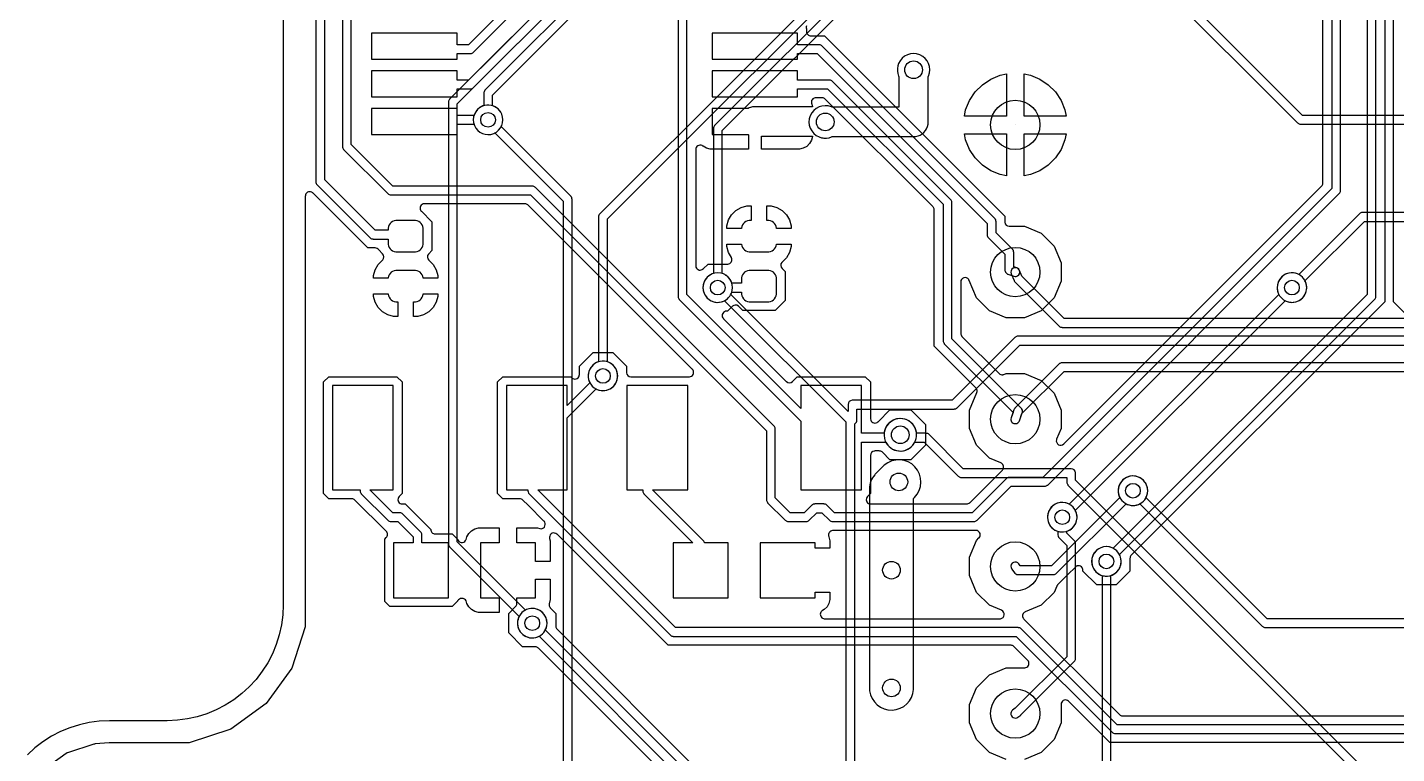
# Model space of a CAD drawing. Header units: inches. Extents: x 0 to 2.56, y 0 to 2.2.
# Drawn here: x 0.023 to 0.953, y 0.745 to 1.239 of the extents above; entities that cross this region are included whole.
import ezdxf

# ---------------------------------------------------------------- set-up
doc = ezdxf.new("R2010")
doc.units = ezdxf.units.IN

msp = doc.modelspace()

# ---------------------------------------------------------------- linework, layer by layer
at = {"layer": '16_copper_3V3'}
for points in [[(0.489, 1.35124), (0.33388, 1.19612), (0.33368, 1.19585), (0.33346, 1.1956, 0.087651), (0.33307, 1.19463), (0.33305, 1.19434), (0.333, 1.194), (0.333, 1.18554), (0.33216, 1.18527, 1), (0.33984, 1.16673), (0.34062, 1.16713), (0.387, 1.12076), (0.387, 0.246)], [(0.393, 0.24724), (0.393, 1.122), (0.39295, 1.12233), (0.39293, 1.12267, 0.087654), (0.39252, 1.12363), (0.39233, 1.12385), (0.39212, 1.12412), (0.34487, 1.17138), (0.34527, 1.17216, 0.414214), (0.33984, 1.18527), (0.339, 1.18554), (0.339, 1.19276), (0.49412, 1.34788)]]:
    msp.add_lwpolyline(points, format="xyb", dxfattribs=at)
at = {"layer": '16_copper_5V'}
for points in [[(1.002, 1.179), (0.88924, 1.179), (0.69854, 1.3697), (0.69686, 1.37372), (0.69685, 1.37374), (0.69684, 1.37377, 0.458572), (0.69249, 1.3751), (0.69206, 1.37473), (0.69188, 1.37458, 0.002054), (0.69186, 1.37457), (0.68782, 1.37006), (0.48988, 1.17212), (0.48968, 1.17185), (0.48946, 1.1716, 0.087651), (0.48907, 1.17063), (0.48905, 1.17034), (0.489, 1.17), (0.489, 1.07154), (0.48816, 1.07127, 1), (0.49584, 1.05273), (0.49662, 1.05313), (0.579, 0.97076), (0.579, 0.70554)], [(1.09076, 1.029), (0.696, 1.029), (0.69567, 1.02895), (0.69533, 1.02893, 0.087654), (0.69437, 1.02852), (0.69415, 1.02833), (0.69388, 1.02812), (0.65126, 0.9855), (0.5835, 0.9855), (0.58328, 0.98547, 0.392588), (0.5805, 0.9825), (0.5805, 0.97774), (0.50087, 1.05738), (0.50127, 1.05816, 0.414214), (0.49584, 1.07127), (0.495, 1.07154), (0.495, 1.16876), (0.69212, 1.36588)], [(0.69388, 1.36588), (0.88588, 1.17388), (0.88615, 1.17368), (0.8864, 1.17346, 0.087651), (0.88737, 1.17307), (0.88766, 1.17305), (0.888, 1.173), (1.00087, 1.173)], [(0.585, 0.70554), (0.585, 0.96942), (0.58513, 0.96948), (0.5853, 0.96963, 0.234921), (0.5865, 0.972), (0.5865, 0.9795), (0.6525, 0.9795), (0.65283, 0.97955), (0.65317, 0.97957, 0.087654), (0.65413, 0.97998), (0.65435, 0.98017), (0.65462, 0.98038), (0.69724, 1.023), (1.092, 1.023)]]:
    msp.add_lwpolyline(points, format="xyb", dxfattribs=at)
at = {"layer": '16_copper_GND'}
for points in [[(0.56758, 1.16385), (0.56922, 1.16438), (0.5696, 1.16457), (0.625, 1.16457), (0.62577, 1.16464), (0.62655, 1.16469, 0.325016), (0.63487, 1.17299), (0.635, 1.17456, 0.00044), (0.635, 1.17457), (0.635, 1.2054), (0.63519, 1.20578, 1), (0.61481, 1.21422), (0.61427, 1.21258, 0.158384), (0.61481, 1.20578), (0.615, 1.2054), (0.615, 1.18457), (0.5696, 1.18457), (0.56922, 1.18477, 1), (0.56078, 1.16438), (0.56242, 1.16385, 0.078702), (0.56587, 1.16357)], [(0.62561, 0.91939, 0.966963), (0.60513, 0.94129), (0.60439, 0.94061), (0.59939, 0.93561), (0.59901, 0.93517), (0.5986, 0.93475, 0.172152), (0.59501, 0.92539), (0.595, 0.92525), (0.59501, 0.92517), (0.595, 0.925), (0.595, 0.79), (0.59512, 0.78808, 0.906837), (0.62497, 0.78899), (0.625, 0.79), (0.625, 0.91879)]]:
    msp.add_lwpolyline(points, format="xyb", close=True, dxfattribs=at)
at = {"layer": '16_copper_PC0'}
msp.add_lwpolyline([(1.01876, 1.041), (0.72724, 1.041), (0.69854, 1.0697), (0.69686, 1.07372), (0.69642, 1.07445, 0.866036), (0.69133, 1.07141), (0.69323, 1.06684), (0.69332, 1.0667), (0.69338, 1.06653, 0.06891), (0.69388, 1.06588), (0.72388, 1.03588), (0.72415, 1.03568), (0.7244, 1.03546, 0.087651), (0.72537, 1.03507), (0.72566, 1.03505), (0.726, 1.035), (1.02, 1.035)], format="xyb", dxfattribs=at)
at = {"layer": '16_copper_PC1'}
msp.add_lwpolyline([(1.13876, 1.011), (0.726, 1.011), (0.72567, 1.01095), (0.72533, 1.01093, 0.087654), (0.72437, 1.01052), (0.72415, 1.01033), (0.72388, 1.01012), (0.69388, 0.98012), (0.69372, 0.97991), (0.69355, 0.97972, 0.068914), (0.69317, 0.97899), (0.69126, 0.97356), (0.6911, 0.97271, 0.458574), (0.69439, 0.96958), (0.69522, 0.96978, 0.215357), (0.69693, 0.97157), (0.69861, 0.97636), (0.72724, 1.005), (1.14, 1.005)], format="xyb", dxfattribs=at)
at = {"layer": '16_copper_PC2'}
msp.add_lwpolyline([(1.01876, 0.837), (0.86524, 0.837), (0.78287, 0.91938), (0.78327, 0.92016, 1), (0.76473, 0.92784), (0.76425, 0.92634, 0.612801), (0.77784, 0.91473), (0.77862, 0.91513), (0.86188, 0.83188), (0.86215, 0.83168), (0.8624, 0.83146, 0.087651), (0.86337, 0.83107), (0.86366, 0.83105), (0.864, 0.831), (1.02, 0.831)], format="xyb", dxfattribs=at)
at = {"layer": '16_copper_PC3'}
msp.add_lwpolyline([(0.99476, 1.113), (0.93, 1.113), (0.92967, 1.11295), (0.92933, 1.11293, 0.087654), (0.92837, 1.11252), (0.92815, 1.11233), (0.92788, 1.11212), (0.88662, 1.07087), (0.88584, 1.07127, 1), (0.87816, 1.05273), (0.87966, 1.05225, 0.078701), (0.88279, 1.052), (0.88434, 1.05225, 0.461008), (0.89127, 1.06584), (0.89087, 1.06662), (0.93124, 1.107), (0.996, 1.107)], format="xyb", dxfattribs=at)
msp.add_lwpolyline([(0.69518, 0.76977), (0.6959, 0.77017), (0.69781, 0.7716, 0.03483), (0.69812, 0.77188), (0.73412, 0.80788), (0.73432, 0.80815), (0.73454, 0.8084, 0.087651), (0.73493, 0.80937), (0.73495, 0.80966), (0.735, 0.81), (0.735, 0.888), (0.73495, 0.88833), (0.73493, 0.88867, 0.087654), (0.73452, 0.88963), (0.73433, 0.88985), (0.73412, 0.89012), (0.729, 0.89524), (0.729, 0.89646), (0.72984, 0.89673), (0.73124, 0.89745, 1), (0.72076, 0.91455), (0.71949, 0.91363, 0.560027), (0.72216, 0.89673), (0.723, 0.89646), (0.723, 0.894, 0.14431), (0.72348, 0.89237), (0.72367, 0.89215), (0.72388, 0.89188), (0.729, 0.88676), (0.729, 0.81124), (0.69403, 0.77627), (0.69229, 0.77496), (0.69168, 0.77435, 0.645601), (0.69435, 0.76957)], format="xyb", close=True, dxfattribs=at)
at = {"layer": '16_copper_PC4_SDA'}
msp.add_lwpolyline([(0.69522, 0.66978, 0.215357), (0.69693, 0.67157), (0.69861, 0.67636), (0.75812, 0.73588), (0.75832, 0.73615), (0.75854, 0.7364, 0.087651), (0.75893, 0.73737), (0.75895, 0.73766), (0.759, 0.738), (0.759, 0.86646), (0.75984, 0.86673, 1), (0.75216, 0.88527), (0.75076, 0.88455, 0.6128), (0.75216, 0.86673), (0.753, 0.86646), (0.753, 0.73924), (0.69388, 0.68012), (0.69372, 0.67991), (0.69355, 0.67972, 0.068914), (0.69317, 0.67899), (0.69126, 0.67356), (0.6911, 0.67271, 0.458574), (0.69439, 0.66958)], format="xyb", close=True, dxfattribs=at)
at = {"layer": '16_copper_PC5_SCL'}
msp.add_lwpolyline([(0.393, 1.27324), (0.30988, 1.19012), (0.30968, 1.18985), (0.30946, 1.1896, 0.087651), (0.30907, 1.18863), (0.30905, 1.18834), (0.309, 1.188), (0.309, 0.888), (0.30905, 0.88767), (0.30907, 0.88733, 0.087654), (0.30948, 0.88637), (0.30967, 0.88615), (0.30988, 0.88588), (0.35713, 0.83862), (0.35673, 0.83784, 0.560029), (0.36679, 0.824), (0.36834, 0.82425, 1), (0.36366, 0.84375), (0.36216, 0.84327), (0.36138, 0.84287), (0.315, 0.88924), (0.315, 1.18676), (0.39812, 1.26988)], format="xyb", dxfattribs=at)
at = {"layer": '16_copper_PD0_RX'}
msp.add_lwpolyline([(0.98524, 0.681), (0.735, 0.93124), (0.735, 0.93596), (0.73497, 0.93619, 0.392588), (0.732, 0.93896), (0.65874, 0.93896), (0.63558, 0.96212), (0.63531, 0.96232), (0.63506, 0.96254, 0.087651), (0.63409, 0.96293), (0.6338, 0.96295), (0.63346, 0.963), (0.62698, 0.963), (0.62673, 0.96458, 1), (0.60527, 0.95942), (0.60581, 0.95778, 0.612801), (0.62541, 0.95623), (0.6258, 0.957), (0.63222, 0.957), (0.65537, 0.93384), (0.65564, 0.93364), (0.6559, 0.93343, 0.087651), (0.65686, 0.93303), (0.65715, 0.93301), (0.6575, 0.93296), (0.729, 0.93296), (0.729, 0.93), (0.72905, 0.92967), (0.72907, 0.92933, 0.087654), (0.72948, 0.92837), (0.72967, 0.92815), (0.72988, 0.92788), (0.98188, 0.67588)], format="xyb", dxfattribs=at)
at = {"layer": '16_copper_PD1_TX'}
msp.add_lwpolyline([(0.609, 1.30924), (0.41188, 1.11212), (0.41168, 1.11185), (0.41146, 1.1116, 0.087651), (0.41107, 1.11063), (0.41105, 1.11034), (0.411, 1.11), (0.411, 1.01154), (0.41016, 1.01127, 0.85408), (0.41479, 0.992), (0.41634, 0.99225, 0.726542), (0.41784, 1.01127), (0.417, 1.01154), (0.417, 1.10876), (0.61412, 1.30588)], format="xyb", dxfattribs=at)
at = {"layer": '1_copper_3V3'}
msp.add_lwpolyline([(0.219, 1.28876), (0.219, 1.134), (0.21905, 1.13367), (0.21907, 1.13333, 0.087654), (0.21948, 1.13237), (0.21967, 1.13215), (0.21988, 1.13188), (0.25588, 1.09588), (0.25615, 1.09568), (0.2564, 1.09546, 0.087651), (0.25737, 1.09507), (0.25766, 1.09505), (0.258, 1.095), (0.26819, 1.095), (0.26819, 1.09138), (0.26841, 1.09029), (0.26883, 1.08926), (0.26945, 1.08834), (0.27023, 1.08756), (0.27115, 1.08694), (0.27218, 1.08652), (0.27327, 1.0863), (0.28673, 1.0863), (0.28782, 1.08652), (0.28885, 1.08694), (0.28977, 1.08756), (0.29055, 1.08834), (0.29117, 1.08926), (0.29159, 1.09029), (0.29181, 1.09138), (0.29181, 1.10248), (0.29159, 1.10357), (0.29117, 1.10459), (0.29055, 1.10552), (0.28977, 1.1063), (0.28885, 1.10692), (0.28782, 1.10734), (0.28673, 1.10756), (0.27327, 1.10756), (0.27218, 1.10734), (0.27115, 1.10692), (0.27023, 1.1063), (0.26945, 1.10552), (0.26883, 1.10459), (0.26841, 1.10357), (0.26819, 1.10248), (0.26819, 1.101), (0.25924, 1.101), (0.225, 1.13524), (0.225, 1.29)], format="xyb", dxfattribs=at)
msp.add_lwpolyline([(0.31492, 1.173), (0.32646, 1.173), (0.32673, 1.17216, 1), (0.34527, 1.17984), (0.34455, 1.18124, 0.6128), (0.32673, 1.17984), (0.32646, 1.179), (0.31492, 1.179), (0.31492, 1.1837), (0.25685, 1.1837), (0.25685, 1.16598), (0.31492, 1.16598)], format="xyb", close=True, dxfattribs=at)
at = {"layer": '1_copper_5V'}
msp.add_lwpolyline([(0.49434, 1.05225, 0.240078), (0.50127, 1.05816), (0.50154, 1.059), (0.50819, 1.059), (0.50819, 1.05752), (0.50841, 1.05643), (0.50883, 1.05541), (0.50945, 1.05448), (0.51023, 1.0537), (0.51115, 1.05308), (0.51218, 1.05266), (0.51327, 1.05244), (0.52673, 1.05244), (0.52782, 1.05266), (0.52885, 1.05308), (0.52977, 1.0537), (0.53055, 1.05448), (0.53117, 1.05541), (0.53159, 1.05643), (0.53181, 1.05752), (0.53181, 1.06862), (0.53159, 1.06971), (0.53117, 1.07074), (0.53055, 1.07166), (0.52977, 1.07244), (0.52885, 1.07306), (0.52782, 1.07348), (0.52673, 1.0737), (0.51327, 1.0737), (0.51218, 1.07348), (0.51115, 1.07306), (0.51023, 1.07244), (0.50945, 1.07166), (0.50883, 1.07074), (0.50841, 1.06971), (0.50819, 1.06862), (0.50819, 1.065), (0.50154, 1.065), (0.50127, 1.06584, 1), (0.48273, 1.05816), (0.48345, 1.05676, 0.28203), (0.49279, 1.052)], format="xyb", close=True, dxfattribs=at)
at = {"layer": '1_copper_GND'}
for points in [[(0.55223, 1.23985, 0.098329), (0.55206, 1.2386), (0.55211, 1.23838, 0.029528), (0.55224, 1.23776), (0.55226, 1.23773), (0.55226, 1.236, 0.414214), (0.55526, 1.233), (0.56456, 1.233), (0.687, 1.11056), (0.687, 1.10666), (0.68703, 1.10644, 0.392588), (0.69, 1.10366), (0.70028, 1.10366), (0.71171, 1.09893), (0.72046, 1.09018), (0.72519, 1.07875), (0.72519, 1.06638), (0.72046, 1.05495), (0.71171, 1.0462), (0.70028, 1.04146), (0.68791, 1.04146), (0.67648, 1.0462), (0.66773, 1.05495), (0.66277, 1.06692), (0.66263, 1.06715), (0.66252, 1.0674, 0.747777), (0.657, 1.06577), (0.657, 1.03097), (0.65705, 1.03064), (0.65707, 1.03031, 0.087654), (0.65748, 1.02934), (0.65767, 1.02912), (0.65788, 1.02885), (0.68307, 1.00366), (0.68312, 1.00362), (0.68316, 1.00357, 0.218356), (0.68554, 1.0028), (0.68595, 1.00291), (0.68625, 1.00298), (0.68629, 1.003), (0.68634, 1.00301), (0.68791, 1.00366), (0.70028, 1.00366), (0.71171, 0.99893), (0.72046, 0.99018), (0.72519, 0.97875), (0.72519, 0.96638), (0.72216, 0.95905), (0.72209, 0.95878), (0.722, 0.95853, 0.747787), (0.72705, 0.95578), (0.90212, 1.13085), (0.90232, 1.13112), (0.90254, 1.13137, 0.087651), (0.90293, 1.13234), (0.90295, 1.13263), (0.903, 1.13297), (0.903, 1.74373)], [(0.945, 1.64713), (0.945, 1.05227), (0.77288, 0.88015), (0.77268, 0.87988), (0.77246, 0.87963, 0.087651), (0.77207, 0.87866), (0.77205, 0.87837), (0.772, 0.87803), (0.772, 0.86937), (0.76263, 0.86), (0.74937, 0.86), (0.74, 0.86937), (0.74, 0.87003, 0.027991), (0.73997, 0.87036), (0.73997, 0.87045), (0.73992, 0.87062), (0.73988, 0.87088, 0.01863), (0.73981, 0.87109), (0.73973, 0.87122), (0.73972, 0.87127), (0.73965, 0.87137), (0.73952, 0.87166, 0.018631), (0.73939, 0.87184), (0.73926, 0.87197), (0.73925, 0.87198), (0.73922, 0.87201), (0.73917, 0.87206), (0.73896, 0.8723, 0.237958), (0.73633, 0.87295), (0.73614, 0.87288), (0.73612, 0.87288), (0.73606, 0.87285), (0.73604, 0.87284), (0.73573, 0.87275, 0.018627), (0.73553, 0.87265), (0.7354, 0.87255), (0.73534, 0.87252), (0.73522, 0.87241), (0.73502, 0.87228, 0.015772), (0.73488, 0.87215), (0.72988, 0.86715), (0.72285, 0.86012), (0.72278, 0.86003), (0.7227, 0.85996), (0.7227, 0.85996, 0.01073), (0.72261, 0.85986), (0.72248, 0.85962), (0.72234, 0.85944, 0.026549), (0.7222, 0.85915), (0.72046, 0.85495), (0.71171, 0.8462), (0.70088, 0.84171), (0.70055, 0.84152), (0.70022, 0.84133, 0.383476), (0.69946, 0.83739), (0.69965, 0.83716), (0.69991, 0.83682), (0.76485, 0.77188), (0.76512, 0.77168), (0.76537, 0.77146, 0.087651), (0.76634, 0.77107), (0.76663, 0.77105), (0.76697, 0.771), (0.96103, 0.771)], [(0.68791, 0.74146), (0.67648, 0.7462), (0.66773, 0.75495), (0.663, 0.76638), (0.663, 0.77875), (0.66773, 0.79018), (0.67648, 0.79893), (0.68791, 0.80366), (0.70037, 0.80366), (0.70048, 0.80368), (0.70059, 0.80367, 0.54841), (0.70299, 0.80813), (0.70278, 0.8084), (0.70262, 0.80864, 0.015772), (0.70249, 0.80878), (0.69315, 0.81812), (0.69288, 0.81832), (0.69263, 0.81854, 0.087654), (0.69166, 0.81893), (0.69137, 0.81895), (0.69103, 0.819), (0.45827, 0.819), (0.38284, 0.89443), (0.38278, 0.89448), (0.38273, 0.89453, 0.645609), (0.37772, 0.89235), (0.37777, 0.89195), (0.37779, 0.89164, 0.006666), (0.37782, 0.89153), (0.37823, 0.89002), (0.37823, 0.876), (0.36823, 0.876), (0.36823, 0.8887), (0.35553, 0.8887), (0.35553, 0.8987), (0.36954, 0.8987), (0.37106, 0.89829, 0.663356), (0.37446, 0.90266), (0.37421, 0.90298), (0.37404, 0.90323, 0.009565), (0.37396, 0.90331), (0.36315, 0.91412), (0.36315, 0.91412), (0.35958, 0.91769), (0.35932, 0.91789), (0.35906, 0.91811, 0.087651), (0.35809, 0.9185), (0.3578, 0.91852), (0.35746, 0.91857), (0.3459, 0.91857), (0.34239, 0.92208), (0.34239, 0.99792), (0.3459, 1.00143), (0.39221, 1.00143), (0.39288, 1.00076, 0.572911), (0.39789, 1.00207), (0.39793, 1.00241), (0.39799, 1.0027, 0.015781), (0.398, 1.00289), (0.398, 1.00863), (0.40737, 1.018), (0.42063, 1.018), (0.43, 1.00863), (0.43, 1.00443), (0.43003, 1.00421, 0.392588), (0.433, 1.00143), (0.4726, 1.00143), (0.47271, 1.00145), (0.47282, 1.00144, 0.54841), (0.47521, 1.0059), (0.47501, 1.00617), (0.47485, 1.00642, 0.015772), (0.47472, 1.00655), (0.36315, 1.11812), (0.36288, 1.11832), (0.36263, 1.11854, 0.087651), (0.36166, 1.11893), (0.36137, 1.11895), (0.36103, 1.119), (0.2928, 1.119), (0.29269, 1.11898), (0.29257, 1.11899, 0.548396), (0.29018, 1.11453), (0.29039, 1.11426), (0.29055, 1.11402, 0.015772), (0.29068, 1.11388), (0.29781, 1.10674), (0.29781, 1.08711), (0.29565, 1.08495), (0.29551, 1.08477, 0.392527), (0.29565, 1.08071), (0.29869, 1.07767), (0.30075, 1.0741), (0.30181, 1.07013), (0.30181, 1.06839), (0.29181, 1.06839), (0.29181, 1.06862), (0.29159, 1.06971), (0.29117, 1.07074), (0.29055, 1.07166), (0.28977, 1.07244), (0.28885, 1.07306), (0.28782, 1.07348), (0.28673, 1.0737), (0.27327, 1.0737), (0.27218, 1.07348), (0.27115, 1.07306), (0.27023, 1.07244), (0.26945, 1.07166), (0.26883, 1.07074), (0.26841, 1.06971), (0.26819, 1.06862), (0.26819, 1.06839), (0.25819, 1.06839), (0.25819, 1.07013), (0.25925, 1.0741), (0.26131, 1.07767), (0.26435, 1.08071), (0.26449, 1.08089, 0.392527), (0.26435, 1.08495), (0.26174, 1.08757), (0.26171, 1.08763, 0.25468), (0.25919, 1.089), (0.25427, 1.089), (0.21915, 1.12412), (0.21915, 1.12412), (0.21697, 1.1263), (0.21688, 1.12637), (0.21681, 1.12645, 0.54841), (0.21196, 1.12499), (0.21192, 1.12465), (0.21186, 1.12437, 0.015781), (0.21185, 1.12418), (0.21185, 0.83161), (0.20267, 0.80337), (0.18522, 0.77935), (0.1612, 0.76189), (0.13296, 0.75272), (0.07874, 0.75272), (0.07863, 0.7527), (0.0785, 0.75271), (0.069, 0.75196), (0.0687, 0.75189), (0.06831, 0.75182), (0.05024, 0.74595), (0.05018, 0.74592), (0.05013, 0.74591), (0.04974, 0.74571), (0.04947, 0.74557, 0.006887), (0.0494, 0.74552), (0.03403, 0.73435)], [(0.47627, 0.711), (0.37015, 0.81712), (0.36988, 0.81732), (0.36963, 0.81754, 0.087651), (0.36866, 0.81793), (0.36837, 0.81795), (0.36803, 0.818), (0.35937, 0.818), (0.35, 0.82737), (0.35, 0.84063), (0.35465, 0.84528), (0.35485, 0.84554), (0.35507, 0.8458, 0.087651), (0.35546, 0.84677), (0.35548, 0.84706), (0.35553, 0.8474), (0.35553, 0.8513), (0.36823, 0.8513), (0.36823, 0.864), (0.37823, 0.864), (0.37823, 0.84998), (0.3775, 0.84725), (0.37746, 0.84696), (0.3774, 0.84666, 0.166802), (0.37791, 0.84479), (0.37809, 0.84459), (0.37827, 0.84435), (0.382, 0.84063), (0.382, 0.83197), (0.38205, 0.83164), (0.38207, 0.83131, 0.087654), (0.38248, 0.83034), (0.38267, 0.83012), (0.38288, 0.82985), (0.48285, 0.72988)], [(0.96973, 0.753), (0.75827, 0.753), (0.73031, 0.78096), (0.73022, 0.78103), (0.73015, 0.78111, 0.54841), (0.72531, 0.77965), (0.72526, 0.77931), (0.7252, 0.77903, 0.01577), (0.72519, 0.77884), (0.72519, 0.76638), (0.72046, 0.75495), (0.71171, 0.7462), (0.70028, 0.74146)]]:
    msp.add_lwpolyline(points, format="xyb", dxfattribs=at)
msp.add_lwpolyline([(0.98027, 1.023), (0.951, 1.05227), (0.951, 1.64713)], dxfattribs=at)
for points in [[(0.6595, 1.17856), (0.66034, 1.1828), (0.66299, 1.18919), (0.66683, 1.19494), (0.67172, 1.19983), (0.67747, 1.20367), (0.68386, 1.20631), (0.68809, 1.20716), (0.68809, 1.17856)], [(0.70009, 1.17856), (0.70009, 1.20716), (0.70433, 1.20631), (0.71072, 1.20367), (0.71647, 1.19983), (0.72136, 1.19494), (0.7252, 1.18919), (0.72784, 1.1828), (0.72869, 1.17856)], [(0.69409, 1.17256), (0.69409, 1.17256), (0.69409, 1.17256), (0.69409, 1.17256)], [(0.52165, 1.15598), (0.52165, 1.16484), (0.55626, 1.16484), (0.55626, 1.16467), (0.55558, 1.16212), (0.55426, 1.15984), (0.5524, 1.15798), (0.55012, 1.15667), (0.54758, 1.15598)], [(0.68386, 1.13881), (0.67747, 1.14146), (0.67172, 1.1453), (0.66683, 1.15019), (0.66299, 1.15594), (0.66034, 1.16233), (0.6595, 1.16656), (0.68809, 1.16656), (0.68809, 1.13797)], [(0.70009, 1.16656), (0.72869, 1.16656), (0.72784, 1.16233), (0.7252, 1.15594), (0.72136, 1.15019), (0.71647, 1.1453), (0.71072, 1.14146), (0.70433, 1.13881), (0.70009, 1.13797)], [(0.49819, 1.10224), (0.49819, 1.10398), (0.49925, 1.10796), (0.50131, 1.11152), (0.50422, 1.11444), (0.50779, 1.11649), (0.51176, 1.11756), (0.51468, 1.11756), (0.51468, 1.10756), (0.51327, 1.10756), (0.51218, 1.10734), (0.51115, 1.10692), (0.51023, 1.1063), (0.50945, 1.10552), (0.50883, 1.10459), (0.50841, 1.10357), (0.50819, 1.10248), (0.50819, 1.10224)], [(0.53181, 1.10224), (0.53181, 1.10248), (0.53159, 1.10357), (0.53117, 1.10459), (0.53055, 1.10552), (0.52977, 1.1063), (0.52885, 1.10692), (0.52782, 1.10734), (0.52673, 1.10756), (0.52531, 1.10756), (0.52531, 1.11756), (0.52824, 1.11756), (0.53221, 1.11649), (0.53578, 1.11444), (0.53869, 1.11152), (0.54075, 1.10796), (0.54181, 1.10398), (0.54181, 1.10224)], [(0.27176, 1.04244), (0.26779, 1.04351), (0.26422, 1.04556), (0.26131, 1.04848), (0.25925, 1.05204), (0.25819, 1.05602), (0.25819, 1.05776), (0.26819, 1.05776), (0.26819, 1.05752), (0.26841, 1.05643), (0.26883, 1.05541), (0.26945, 1.05448), (0.27023, 1.0537), (0.27115, 1.05308), (0.27218, 1.05266), (0.27327, 1.05244), (0.27468, 1.05244), (0.27468, 1.04244)], [(0.28531, 1.04244), (0.28531, 1.05244), (0.28673, 1.05244), (0.28782, 1.05266), (0.28885, 1.05308), (0.28977, 1.0537), (0.29055, 1.05448), (0.29117, 1.05541), (0.29159, 1.05643), (0.29181, 1.05752), (0.29181, 1.05776), (0.30181, 1.05776), (0.30181, 1.05602), (0.30075, 1.05204), (0.29869, 1.04848), (0.29578, 1.04556), (0.29221, 1.04351), (0.28824, 1.04244)]]:
    msp.add_lwpolyline(points, close=True, dxfattribs=at)
for points in [[(0.66136, 0.91505), (0.66169, 0.91507, 0.087654), (0.66266, 0.91548), (0.66288, 0.91567), (0.66315, 0.91588), (0.68012, 0.93285), (0.68532, 0.93805), (0.68555, 0.93835), (0.68579, 0.93865, 0.383473), (0.68498, 0.94258), (0.68471, 0.94273), (0.68435, 0.94294), (0.67648, 0.9462), (0.66773, 0.95495), (0.663, 0.96638), (0.663, 0.97875), (0.66795, 0.9907), (0.66796, 0.99077), (0.668, 0.99082, 0.218355), (0.66779, 0.99332), (0.66754, 0.99365), (0.66736, 0.99391, 0.007882), (0.6673, 0.99397), (0.64515, 1.01612), (0.64515, 1.01612), (0.639, 1.02227), (0.639, 1.11489), (0.63895, 1.11522), (0.63893, 1.11555, 0.087654), (0.63852, 1.11652), (0.63833, 1.11674), (0.63812, 1.11701), (0.56501, 1.19012), (0.56474, 1.19032), (0.56449, 1.19054, 0.087651), (0.56352, 1.19093), (0.56323, 1.19095), (0.56289, 1.191), (0.55857, 1.191), (0.55838, 1.19097), (0.55819, 1.19098, 0.45511), (0.55567, 1.18722), (0.55626, 1.18502), (0.55626, 1.18484), (0.51722, 1.18484), (0.51566, 1.18472, 0.078613), (0.51269, 1.18375), (0.5126, 1.1837), (0.48819, 1.1837), (0.48819, 1.16598), (0.5126, 1.16598), (0.51266, 1.16595), (0.5128, 1.16589), (0.5128, 1.15598), (0.48687, 1.15598), (0.48433, 1.15667), (0.482, 1.15801), (0.48196, 1.15806, 0.54841), (0.47711, 1.1566), (0.47707, 1.15626), (0.47701, 1.15598, 0.015852), (0.477, 1.15579), (0.477, 1.07687), (0.47702, 1.07676), (0.47701, 1.07665, 0.548396), (0.48146, 1.07425), (0.48174, 1.07446), (0.48198, 1.07462, 0.015772), (0.48212, 1.07475), (0.48537, 1.078), (0.49862, 1.078), (0.49877, 1.07802), (0.49892, 1.07801, 0.45857), (0.50153, 1.08174), (0.50141, 1.08201), (0.50134, 1.08227, 0.021981), (0.50122, 1.0825), (0.49925, 1.0859), (0.49819, 1.08987), (0.49819, 1.09161), (0.50819, 1.09161), (0.50819, 1.09138), (0.50841, 1.09029), (0.50883, 1.08926), (0.50945, 1.08834), (0.51023, 1.08756), (0.51115, 1.08694), (0.51218, 1.08652), (0.51327, 1.0863), (0.52673, 1.0863), (0.52782, 1.08652), (0.52885, 1.08694), (0.52977, 1.08756), (0.53055, 1.08834), (0.53117, 1.08926), (0.53159, 1.09029), (0.53181, 1.09138), (0.53181, 1.09161), (0.54181, 1.09161), (0.54181, 1.08987), (0.54075, 1.0859), (0.53869, 1.08233), (0.53565, 1.07929), (0.53551, 1.07911, 0.392527), (0.53565, 1.07505), (0.53781, 1.07289), (0.53781, 1.05326), (0.531, 1.04644), (0.509, 1.04644), (0.50616, 1.04929), (0.50598, 1.04942, 0.39257), (0.50191, 1.04929), (0.49863, 1.046), (0.49797, 1.046, 0.57289), (0.49535, 1.04153), (0.49556, 1.04126), (0.49572, 1.04102, 0.015772), (0.49585, 1.04088), (0.53848, 0.99825), (0.53866, 0.99812, 0.39257), (0.54272, 0.99825), (0.5459, 1.00143), (0.59221, 1.00143), (0.59572, 0.99792), (0.59572, 0.97301), (0.59574, 0.9729), (0.59573, 0.97278, 0.548396), (0.60019, 0.97039), (0.60046, 0.9706), (0.60071, 0.97076, 0.015772), (0.60085, 0.97089), (0.60896, 0.979), (0.62304, 0.979), (0.633, 0.96904), (0.633, 0.95496), (0.62304, 0.945), (0.60896, 0.945), (0.60384, 0.95012), (0.60357, 0.95032), (0.60331, 0.95054, 0.087651), (0.60235, 0.95093), (0.60206, 0.95095), (0.60172, 0.951), (0.59872, 0.951), (0.5985, 0.95097, 0.392588), (0.59572, 0.948), (0.59572, 0.92208), (0.59376, 0.92012), (0.5937, 0.92003), (0.59361, 0.91996, 0.54841), (0.59507, 0.91511), (0.59541, 0.91507), (0.5957, 0.91501, 0.015781), (0.59589, 0.915), (0.66103, 0.915)], [(0.32951, 0.8413), (0.32697, 0.84198), (0.32469, 0.8433), (0.32282, 0.84516), (0.32151, 0.84744), (0.32107, 0.84907, 0.604156), (0.31529, 0.84911), (0.31526, 0.8489), (0.31166, 0.8453), (0.26929, 0.8453), (0.26577, 0.84881), (0.26577, 0.89119), (0.26681, 0.89222, 0.414222), (0.26681, 0.89646), (0.24558, 0.91769), (0.24532, 0.91789), (0.24506, 0.91811, 0.087651), (0.24409, 0.9185), (0.2438, 0.91852), (0.24346, 0.91857), (0.22779, 0.91857), (0.22428, 0.92208), (0.22428, 0.99792), (0.22779, 1.00143), (0.2741, 1.00143), (0.27761, 0.99792), (0.27761, 0.92208), (0.27565, 0.92012), (0.27559, 0.92003), (0.2755, 0.91996, 0.54841), (0.27696, 0.91511), (0.2773, 0.91507), (0.27759, 0.91501, 0.015781), (0.27777, 0.915), (0.27973, 0.915), (0.297, 0.89773), (0.297, 0.8977, 0.414214), (0.3, 0.8947), (0.31166, 0.8947), (0.31526, 0.8911), (0.3153, 0.89086, 0.65445), (0.32075, 0.89017), (0.32095, 0.89064), (0.32106, 0.89089, 0.002262), (0.32107, 0.89093), (0.32151, 0.89256), (0.32282, 0.89484), (0.32469, 0.8967), (0.32697, 0.89802), (0.32951, 0.8987), (0.34353, 0.8987), (0.34353, 0.8887), (0.33083, 0.8887), (0.33083, 0.8513), (0.34353, 0.8513), (0.34353, 0.8413)], [(0.68387, 0.83704), (0.68414, 0.83705, 0.747793), (0.68475, 0.84277), (0.67648, 0.8462), (0.66773, 0.85495), (0.663, 0.86638), (0.663, 0.87875), (0.66773, 0.89018), (0.66943, 0.89188, 0.018622), (0.66958, 0.89204), (0.66958, 0.89204, 0.54841), (0.66812, 0.89689), (0.66778, 0.89693), (0.6675, 0.89699, 0.015781), (0.66731, 0.897), (0.57018, 0.897), (0.57003, 0.89698), (0.56988, 0.89699, 0.416413), (0.56727, 0.89326), (0.56738, 0.89299), (0.56746, 0.89273), (0.56753, 0.89263), (0.56823, 0.89002), (0.56823, 0.885), (0.55823, 0.885), (0.55823, 0.8887), (0.52083, 0.8887), (0.52083, 0.8513), (0.55823, 0.8513), (0.55823, 0.855), (0.56823, 0.855), (0.56823, 0.84998), (0.56755, 0.84744), (0.56623, 0.84516), (0.56437, 0.8433), (0.56316, 0.8426, 0.059566), (0.56238, 0.84196), (0.56219, 0.84166), (0.56199, 0.84137, 0.473712), (0.56384, 0.83711), (0.56424, 0.83706), (0.56454, 0.837, 0.009579), (0.56466, 0.837), (0.68361, 0.837)]]:
    msp.add_lwpolyline(points, format="xyb", close=True, dxfattribs=at)
at = {"layer": '1_copper_GPIO11_SCK'}
for points in [[(0.909, 1.74), (0.909, 1.12924), (0.71276, 0.933), (0.69, 0.933), (0.68967, 0.93295), (0.68933, 0.93293, 0.087654), (0.68837, 0.93252), (0.68815, 0.93233), (0.68788, 0.93212), (0.66476, 0.909), (0.57124, 0.909), (0.56612, 0.91412), (0.56585, 0.91432), (0.5656, 0.91454, 0.087651), (0.56463, 0.91493), (0.56434, 0.91495), (0.564, 0.915), (0.558, 0.915), (0.55767, 0.91495), (0.55733, 0.91493, 0.087654), (0.55637, 0.91452), (0.55615, 0.91433), (0.55588, 0.91412), (0.55076, 0.909), (0.54124, 0.909), (0.531, 0.91924), (0.531, 0.966), (0.53095, 0.96633), (0.53093, 0.96667, 0.087654), (0.53052, 0.96763), (0.53033, 0.96785), (0.53012, 0.96812), (0.36812, 1.13012), (0.36785, 1.13032), (0.3676, 1.13054, 0.087651), (0.36663, 1.13093), (0.36634, 1.13095), (0.366, 1.131), (0.27124, 1.131), (0.243, 1.15924), (0.243, 1.27076)], [(0.237, 1.272), (0.237, 1.158), (0.23705, 1.15767), (0.23707, 1.15733, 0.087654), (0.23748, 1.15637), (0.23767, 1.15615), (0.23788, 1.15588), (0.26788, 1.12588), (0.26815, 1.12568), (0.2684, 1.12546, 0.087651), (0.26937, 1.12507), (0.26966, 1.12505), (0.27, 1.125), (0.36476, 1.125), (0.525, 0.96476), (0.525, 0.918), (0.52505, 0.91767), (0.52507, 0.91733, 0.087654), (0.52548, 0.91637), (0.52567, 0.91615), (0.52588, 0.91588), (0.53788, 0.90388), (0.53815, 0.90368), (0.5384, 0.90346, 0.087651), (0.53937, 0.90307), (0.53966, 0.90305), (0.54, 0.903), (0.552, 0.903), (0.55233, 0.90305), (0.55267, 0.90307, 0.087654), (0.55363, 0.90348), (0.55385, 0.90367), (0.55412, 0.90388), (0.55924, 0.909), (0.56276, 0.909), (0.56788, 0.90388), (0.56815, 0.90368), (0.5684, 0.90346, 0.087651), (0.56937, 0.90307), (0.56966, 0.90305), (0.57, 0.903), (0.666, 0.903), (0.66633, 0.90305), (0.66667, 0.90307, 0.087654), (0.66763, 0.90348), (0.66785, 0.90367), (0.66812, 0.90388), (0.69124, 0.927), (0.714, 0.927), (0.71433, 0.92705), (0.71467, 0.92707, 0.087654), (0.71563, 0.92748), (0.71585, 0.92767), (0.71612, 0.92788), (0.91412, 1.12588), (0.91432, 1.12615), (0.91454, 1.1264, 0.087651), (0.91493, 1.12737), (0.91495, 1.12766), (0.915, 1.128), (0.915, 1.73876)]]:
    msp.add_lwpolyline(points, format="xyb", dxfattribs=at)
at = {"layer": '1_copper_GPIO13_PWM1'}
msp.add_lwpolyline([(0.441, 1.32124), (0.32276, 1.203), (0.31492, 1.203), (0.31492, 1.20929), (0.25685, 1.20929), (0.25685, 1.19157), (0.31492, 1.19157), (0.31492, 1.197), (0.324, 1.197), (0.32433, 1.19705), (0.32467, 1.19707, 0.087654), (0.32563, 1.19748), (0.32585, 1.19767), (0.32612, 1.19788), (0.44612, 1.31788)], format="xyb", dxfattribs=at)
at = {"layer": '1_copper_GPIO6'}
msp.add_lwpolyline([(0.429, 1.33324), (0.32276, 1.227), (0.31492, 1.227), (0.31492, 1.23488), (0.25685, 1.23488), (0.25685, 1.21717), (0.31492, 1.21717), (0.31492, 1.221), (0.324, 1.221), (0.32433, 1.22105), (0.32467, 1.22107, 0.087654), (0.32563, 1.22148), (0.32585, 1.22167), (0.32612, 1.22188), (0.43412, 1.32988)], format="xyb", dxfattribs=at)
at = {"layer": '1_copper_N10'}
msp.add_lwpolyline([(0.30917, 0.8887), (0.291, 0.8887), (0.291, 0.894), (0.29095, 0.89433), (0.29093, 0.89467, 0.087654), (0.29052, 0.89563), (0.29033, 0.89585), (0.29012, 0.89612), (0.27812, 0.90812), (0.27785, 0.90832), (0.2776, 0.90854, 0.087651), (0.27663, 0.90893), (0.27634, 0.90895), (0.276, 0.909), (0.27124, 0.909), (0.25568, 0.92457), (0.27161, 0.92457), (0.27161, 0.99543), (0.23028, 0.99543), (0.23028, 0.92457), (0.249, 0.92457), (0.249, 0.924, 0.14431), (0.24948, 0.92237), (0.24967, 0.92215), (0.24988, 0.92188), (0.26788, 0.90388), (0.26815, 0.90368), (0.2684, 0.90346, 0.087651), (0.26937, 0.90307), (0.26966, 0.90305), (0.27, 0.903), (0.27476, 0.903), (0.285, 0.89276), (0.285, 0.8887), (0.27177, 0.8887), (0.27177, 0.8513), (0.30917, 0.8513)], format="xyb", close=True, dxfattribs=at)
at = {"layer": '1_copper_N2'}
msp.add_lwpolyline([(0.49917, 0.8887), (0.48291, 0.8887), (0.48289, 0.88875), (0.48288, 0.88885, 0.071785), (0.48252, 0.88963), (0.48233, 0.88985), (0.48212, 0.89012), (0.44768, 0.92457), (0.47161, 0.92457), (0.47161, 0.99543), (0.43028, 0.99543), (0.43028, 0.92457), (0.441, 0.92457), (0.441, 0.924, 0.14431), (0.44148, 0.92237), (0.44167, 0.92215), (0.44188, 0.92188), (0.47506, 0.8887), (0.46177, 0.8887), (0.46177, 0.8513), (0.49917, 0.8513)], format="xyb", close=True, dxfattribs=at)
at = {"layer": '1_copper_PC0'}
msp.add_lwpolyline([(0.6948, 1.06965, 0.747786), (0.69509, 1.07539), (0.693, 1.07613), (0.693, 1.086), (0.69295, 1.08633), (0.69293, 1.08667, 0.087654), (0.69252, 1.08763), (0.69233, 1.08785), (0.69212, 1.08812), (0.681, 1.09924), (0.681, 1.10683), (0.68095, 1.10716), (0.68093, 1.1075, 0.087654), (0.68052, 1.10846), (0.68033, 1.10868), (0.68012, 1.10895), (0.56295, 1.22612), (0.56268, 1.22632), (0.56243, 1.22654, 0.087651), (0.56146, 1.22693), (0.56117, 1.22695), (0.56083, 1.227), (0.54626, 1.227), (0.54626, 1.23488), (0.48819, 1.23488), (0.48819, 1.21717), (0.54626, 1.21717), (0.54626, 1.221), (0.55959, 1.221), (0.675, 1.10559), (0.675, 1.098), (0.67505, 1.09767), (0.67507, 1.09733, 0.087654), (0.67548, 1.09637), (0.67567, 1.09615), (0.67588, 1.09588), (0.687, 1.08476), (0.687, 1.074), (0.68702, 1.07385), (0.68701, 1.07371, 0.218352), (0.68827, 1.07155), (0.68854, 1.07141), (0.68877, 1.07127, 0.02168), (0.68901, 1.07117), (0.6931, 1.06973), (0.69394, 1.06957)], format="xyb", close=True, dxfattribs=at)
at = {"layer": '1_copper_PC1'}
msp.add_lwpolyline([(0.69522, 0.96978, 0.215357), (0.69693, 0.97157), (0.69883, 0.97701), (0.69891, 0.97741), (0.69899, 0.97781, 0.147533), (0.6986, 0.9795), (0.69843, 0.97971), (0.69812, 0.98012), (0.651, 1.02724), (0.651, 1.11986), (0.65095, 1.12019), (0.65093, 1.12052, 0.087654), (0.65052, 1.12149), (0.65033, 1.12171), (0.65012, 1.12198), (0.56998, 1.20212), (0.56971, 1.20232), (0.56946, 1.20254, 0.087651), (0.56849, 1.20293), (0.5682, 1.20295), (0.56786, 1.203), (0.54626, 1.203), (0.54626, 1.20929), (0.48819, 1.20929), (0.48819, 1.19157), (0.54626, 1.19157), (0.54626, 1.197), (0.56662, 1.197), (0.645, 1.11862), (0.645, 1.026), (0.64505, 1.02567), (0.64507, 1.02533, 0.087654), (0.64548, 1.02437), (0.64567, 1.02415), (0.64588, 1.02388), (0.69255, 0.97721), (0.69126, 0.97356), (0.6911, 0.97271, 0.458574), (0.69439, 0.96958)], format="xyb", close=True, dxfattribs=at)
at = {"layer": '1_copper_PC2'}
msp.add_lwpolyline([(0.72033, 0.86705), (0.72067, 0.86707, 0.087654), (0.72163, 0.86748), (0.72185, 0.86767), (0.72212, 0.86788), (0.76938, 0.91513), (0.77016, 0.91473, 1), (0.77784, 0.93327), (0.77634, 0.93375, 0.612801), (0.76473, 0.92016), (0.76513, 0.91938), (0.71876, 0.873), (0.69751, 0.873), (0.6965, 0.87435), (0.6959, 0.87496, 0.866071), (0.69169, 0.87077), (0.69359, 0.86821), (0.69368, 0.86812), (0.69375, 0.86802, 0.14431), (0.69518, 0.86711), (0.69551, 0.86707), (0.69579, 0.86701, 0.017897), (0.696, 0.867), (0.72, 0.867)], format="xyb", close=True, dxfattribs=at)
at = {"layer": '1_copper_PC3'}
msp.add_lwpolyline([(0.72834, 0.89625, 0.461008), (0.73527, 0.90984), (0.73487, 0.91062), (0.87738, 1.05313), (0.87816, 1.05273, 1), (0.88584, 1.07127), (0.88434, 1.07175, 0.612801), (0.87273, 1.05816), (0.87313, 1.05738), (0.73062, 0.91487), (0.72984, 0.91527, 1), (0.72216, 0.89673), (0.72366, 0.89625, 0.078701), (0.72679, 0.896)], format="xyb", close=True, dxfattribs=at)
at = {"layer": '1_copper_PC4_SDA'}
msp.add_lwpolyline([(0.75834, 0.86625, 0.461008), (0.76527, 0.87984), (0.76487, 0.88062), (0.93812, 1.05388), (0.93832, 1.05415), (0.93854, 1.0544, 0.087651), (0.93893, 1.05537), (0.93895, 1.05566), (0.939, 1.056), (0.939, 1.65246), (0.93984, 1.65273, 1), (0.93216, 1.67127), (0.93076, 1.67055, 0.6128), (0.93216, 1.65273), (0.933, 1.65246), (0.933, 1.05724), (0.76062, 0.88487), (0.75984, 0.88527, 1), (0.75216, 0.86673), (0.75366, 0.86625, 0.078701), (0.75679, 0.866)], format="xyb", close=True, dxfattribs=at)
at = {"layer": '1_copper_PC5_SCL'}
msp.add_lwpolyline([(0.48124, 0.723), (0.37487, 0.82938), (0.37527, 0.83016, 1), (0.35673, 0.83784), (0.35625, 0.83634, 0.612801), (0.36984, 0.82473), (0.37062, 0.82513), (0.47788, 0.71788)], format="xyb", dxfattribs=at)
at = {"layer": '1_copper_PD0_RX'}
msp.add_lwpolyline([(0.465, 1.248), (0.465, 1.056), (0.46505, 1.05567), (0.46507, 1.05533, 0.087654), (0.46548, 1.05437), (0.46567, 1.05415), (0.46588, 1.05388), (0.54839, 0.97137), (0.54839, 0.92457), (0.58972, 0.92457), (0.58972, 0.957), (0.6062, 0.957), (0.60659, 0.95623, 1), (0.62541, 0.96777), (0.62439, 0.96917, 0.663744), (0.60502, 0.963), (0.58972, 0.963), (0.58972, 0.99543), (0.54839, 0.99543), (0.54839, 0.97986), (0.471, 1.05724), (0.471, 1.24676)], format="xyb", dxfattribs=at)
at = {"layer": '1_copper_PD1_TX'}
msp.add_lwpolyline([(0.96476, 0.765), (0.76324, 0.765), (0.69812, 0.83012), (0.69785, 0.83032), (0.6976, 0.83054, 0.087651), (0.69663, 0.83093), (0.69634, 0.83095), (0.696, 0.831), (0.46324, 0.831), (0.36968, 0.92457), (0.38972, 0.92457), (0.38972, 0.97348), (0.40938, 0.99313), (0.41016, 0.99273, 1), (0.41784, 1.01127), (0.41634, 1.01175, 0.612801), (0.40473, 0.99816), (0.40513, 0.99738), (0.38972, 0.98197), (0.38972, 0.99543), (0.34839, 0.99543), (0.34839, 0.92457), (0.363, 0.92457), (0.363, 0.924, 0.14431), (0.36348, 0.92237), (0.36367, 0.92215), (0.36388, 0.92188), (0.45988, 0.82588), (0.46015, 0.82568), (0.4604, 0.82546, 0.087651), (0.46137, 0.82507), (0.46166, 0.82505), (0.462, 0.825), (0.69476, 0.825), (0.75988, 0.75988), (0.76015, 0.75968), (0.7604, 0.75946, 0.087651), (0.76137, 0.75907), (0.76166, 0.75905), (0.762, 0.759), (0.966, 0.759)], format="xyb", dxfattribs=at)
at = {"layer": 'drills_PTH'}
for centre in [(0.69409, 1.17256), (0.69409, 1.07256), (0.69409, 0.97256), (0.69409, 0.87256), (0.69409, 0.77256)]:
    msp.add_circle(centre, 0.01673, dxfattribs=at)
at = {"layer": 'drills_via_1_16'}
for centre, radius in [((0.625, 1.21), 0.006), ((0.336, 1.176), 0.005), ((0.565, 1.17457), 0.006), ((0.492, 1.062), 0.005), ((0.882, 1.062), 0.005), ((0.414, 1.002), 0.005), ((0.616, 0.962), 0.006), ((0.615, 0.93), 0.006), ((0.774, 0.924), 0.005), ((0.726, 0.906), 0.005), ((0.61, 0.87), 0.006), ((0.756, 0.876), 0.005), ((0.366, 0.834), 0.005), ((0.61, 0.79), 0.006)]:
    msp.add_circle(centre, radius, dxfattribs=at)
at = {"layer": 'outline'}
msp.add_lwpolyline([(0.19685, 1.35827), (0.19685, 0.84646), (0.19655, 0.83959), (0.19565, 0.83278), (0.19417, 0.82608), (0.1921, 0.81953), (0.18947, 0.81318), (0.1863, 0.80709), (0.18261, 0.80129), (0.17843, 0.79584), (0.17379, 0.79078), (0.16872, 0.78614), (0.16327, 0.78196), (0.15748, 0.77827), (0.15139, 0.77509), (0.14504, 0.77247), (0.13849, 0.7704), (0.13178, 0.76891), (0.12497, 0.76802), (0.11811, 0.76772), (0.07874, 0.76772), (0.07188, 0.76742), (0.06507, 0.76652), (0.05836, 0.76503), (0.05181, 0.76297), (0.04546, 0.76034), (0.03937, 0.75717), (0.03358, 0.75348), (0.02813, 0.74929), (0.02306, 0.74465)], dxfattribs=at)

doc.saveas('drawing.dxf')
